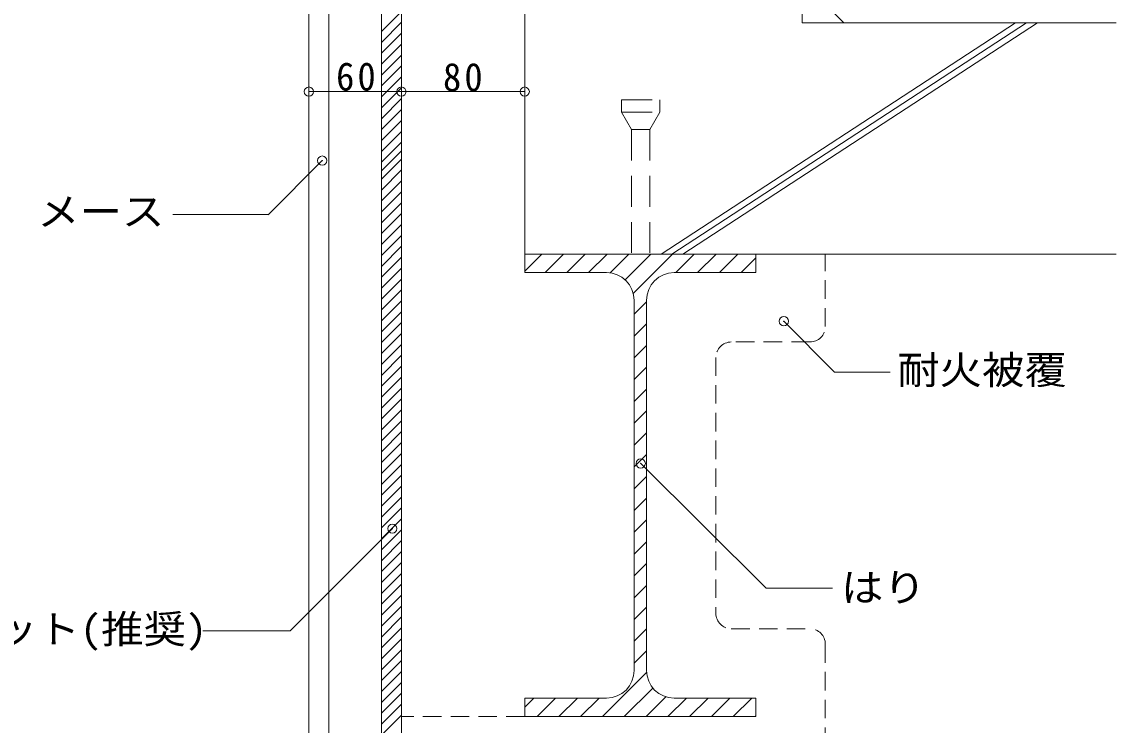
# Model space of a CAD drawing. Units: millimetres on the paper, enlarged 4 times, with parts at other scales. Extents: x -736 to 804, y -554 to 486.
# Drawn here: x 296 to 579.9, y -206 to -23.5 of the extents above; entities that cross this region are included whole.
import ezdxf
from ezdxf.enums import TextEntityAlignment as Align

# ---------------------------------------------------------------- set-up
doc = ezdxf.new("R2010")
doc.units = ezdxf.units.MM
doc.header["$LTSCALE"] = 4
doc.header["$PDMODE"] = 32
doc.header["$PDSIZE"] = 2.4
doc.linetypes.add('DASHED1', pattern=[1.8, 1.2, -0.6])
doc.linetypes.add('DASHED2', pattern=[3, 2, -1])
for name, color, linetype, lineweight in [('0-0_メース', 2, 'Continuous', 18), ('0-1_躯体', 7, 'Continuous', 18), ('0-4_その他資材', 7, 'Continuous', 18), ('0-9_部材名・寸法', 7, 'Continuous', 18)]:
    doc.layers.add(name, color=color, linetype=linetype, lineweight=lineweight)
doc.styles.add('ＭＳ ゴシック', font='')
doc.styles.get('ＭＳ ゴシック').set_extended_font_data('MS Gothic')

msp = doc.modelspace()

# ---------------------------------------------------------------- linework, layer by layer
at = {"layer": '0-0_メース'}
for p, q in [((370.476, -251.191), (370.476, 156.214)), ((375.676, -251.191), (375.676, 156.214)), ((389.276, -251.191), (389.276, 156.214)), ((394.476, -251.191), (394.476, 156.214))]:
    msp.add_line(p, q, dxfattribs=at)
at = {"layer": '0-1_躯体', "color": 3}
for p, q in [((498.476, 155.414), (498.476, -23.786)), ((461.839, -83.786), (553.839, -23.786)), ((464.667, -83.786), (556.668, -23.786)), ((467.497, -83.786), (559.496, -23.786)), ((498.476, -23.786), (579.93, -23.786)), ((426.476, -88.586), (426.476, -83.786)), ((426.476, -83.786), (579.93, -83.786)), ((486.476, -88.586), (486.476, -83.786)), ((447.676, -88.586), (426.476, -88.586)), ((465.276, -88.586), (486.476, -88.586)), ((454.876, -191.786), (454.876, -95.786)), ((458.076, -191.786), (458.076, -95.786)), ((426.476, -203.786), (426.476, -198.986)), ((447.676, -198.986), (426.476, -198.986)), ((465.276, -198.986), (486.476, -198.986)), ((486.476, -203.786), (486.476, -198.986)), ((426.476, -203.786), (486.476, -203.786))]:
    msp.add_line(p, q, dxfattribs=at)
at = {"layer": '0-1_躯体', "linetype": 'DASHED2'}
for p, q in [((451.576, -43.786), (461.576, -43.786)), ((451.576, -43.786), (451.576, -46.986)), ((461.576, -43.786), (461.576, -46.986)), ((451.576, -46.986), (454.176, -51.49)), ((451.576, -46.986), (461.576, -46.986)), ((461.576, -46.986), (458.976, -51.49)), ((454.176, -51.49), (458.976, -51.49)), ((454.176, -51.49), (454.176, -83.786)), ((458.976, -51.49), (458.976, -83.786))]:
    msp.add_line(p, q, dxfattribs=at)
at = {"layer": '0-1_躯体'}
for p, q in [((426.476, -88.192), (430.882, -83.786)), ((431.739, -88.586), (436.539, -83.786)), ((437.395, -88.586), (442.196, -83.786)), ((443.053, -88.586), (447.852, -83.786)), ((448.644, -88.652), (453.509, -83.786)), ((452.506, -90.446), (459.166, -83.786)), ((454.642, -93.967), (464.823, -83.786)), ((465.679, -88.586), (470.48, -83.786)), ((471.337, -88.586), (476.136, -83.786)), ((476.993, -88.586), (481.794, -83.786)), ((482.65, -88.586), (486.476, -84.76)), ((454.876, -99.39), (458.076, -96.19)), ((454.876, -105.047), (458.076, -101.847)), ((454.876, -110.704), (458.076, -107.503)), ((454.876, -116.361), (458.076, -113.16)), ((454.876, -122.018), (458.076, -118.817)), ((454.876, -127.674), (458.076, -124.474)), ((454.876, -133.331), (458.076, -130.131)), ((454.876, -138.988), (458.076, -135.788)), ((454.876, -144.645), (458.076, -141.445)), ((454.876, -150.302), (458.076, -147.102)), ((454.876, -155.959), (458.076, -152.758)), ((454.876, -161.616), (458.076, -158.415)), ((454.876, -167.273), (458.076, -164.072)), ((454.876, -172.929), (458.076, -169.729)), ((454.876, -178.586), (458.076, -175.386)), ((454.876, -184.243), (458.076, -181.043)), ((454.876, -189.9), (458.076, -186.699)), ((446.646, -203.786), (458.097, -192.335)), ((452.303, -203.786), (459.721, -196.368)), ((457.96, -203.786), (463.097, -198.649)), ((426.476, -201.329), (428.819, -198.986)), ((429.675, -203.786), (434.476, -198.986)), ((435.333, -203.786), (440.132, -198.986)), ((440.989, -203.786), (445.789, -198.986)), ((463.617, -203.786), (468.416, -198.986)), ((469.273, -203.786), (474.074, -198.986)), ((474.93, -203.786), (479.73, -198.986)), ((480.587, -203.786), (485.387, -198.986)), ((486.244, -203.786), (486.476, -203.554))]:
    msp.add_line(p, q, dxfattribs=at)
at = {"layer": '0-1_躯体', "color": 3}
msp.add_lwpolyline([(426.476, -83.786), (426.476, 158.214), (495.676, 158.214)], dxfattribs=at)
for centre, start, end in [((447.676, -95.786), 0, 90), ((465.276, -95.786), 90, 180), ((447.676, -191.786), 270, 0), ((465.276, -191.786), 180, 270)]:
    msp.add_arc(centre, 7.2, start, end, dxfattribs=at)
at = {"layer": '0-4_その他資材'}
for p, q in [((389.276, -251.191), (389.276, 156.214)), ((394.477, 156.214), (394.477, -251.191)), ((389.276, -26.028), (394.477, -20.828)), ((389.276, -28.857), (394.477, -23.656)), ((389.276, -31.685), (394.477, -26.485)), ((389.276, -34.513), (394.477, -29.313)), ((389.276, -37.342), (394.477, -32.141)), ((389.276, -40.17), (394.477, -34.97)), ((389.276, -42.999), (394.477, -37.798)), ((389.276, -45.827), (394.477, -40.627)), ((389.276, -48.656), (394.477, -43.455)), ((389.276, -51.484), (394.477, -46.284)), ((389.276, -54.312), (394.477, -49.112)), ((389.276, -57.141), (394.477, -51.94)), ((389.276, -59.969), (394.477, -54.769)), ((389.276, -62.188), (394.477, -56.988)), ((389.276, -64.337), (394.477, -59.136)), ((389.276, -67.165), (394.477, -61.965)), ((389.276, -69.994), (394.477, -64.793)), ((389.276, -72.822), (394.477, -67.622)), ((389.276, -75.651), (394.477, -70.45)), ((389.276, -78.479), (394.477, -73.279)), ((389.276, -81.307), (394.477, -76.107)), ((389.276, -84.136), (394.477, -78.935)), ((389.276, -86.964), (394.477, -81.764)), ((389.276, -89.793), (394.477, -84.592)), ((389.276, -92.621), (394.477, -87.421)), ((389.276, -95.45), (394.477, -90.249)), ((389.276, -98.278), (394.477, -93.078)), ((389.276, -101.106), (394.477, -95.906)), ((389.276, -103.935), (394.477, -98.734)), ((389.276, -106.763), (394.477, -101.563)), ((389.276, -109.592), (394.477, -104.391)), ((389.276, -112.42), (394.477, -107.22)), ((389.276, -115.249), (394.477, -110.048)), ((389.276, -118.077), (394.477, -112.877)), ((389.276, -120.905), (394.477, -115.705)), ((389.276, -123.734), (394.477, -118.533)), ((389.276, -126.562), (394.477, -121.362)), ((389.276, -129.391), (394.477, -124.19)), ((389.276, -132.219), (394.477, -127.019)), ((389.276, -135.048), (394.477, -129.847)), ((389.276, -137.876), (394.477, -132.675)), ((389.276, -140.704), (394.477, -135.504)), ((389.276, -143.533), (394.477, -138.332)), ((389.276, -146.361), (394.477, -141.161)), ((389.276, -149.19), (394.477, -143.989)), ((389.276, -152.018), (394.477, -146.818)), ((389.276, -154.846), (394.477, -149.646)), ((389.276, -157.675), (394.477, -152.474)), ((389.276, -160.503), (394.477, -155.303)), ((389.276, -163.332), (394.477, -158.131)), ((389.276, -166.16), (394.477, -160.96)), ((389.276, -168.989), (394.477, -163.788)), ((389.276, -171.817), (394.477, -166.617)), ((389.276, -174.645), (394.477, -169.445)), ((389.276, -177.474), (394.477, -172.273)), ((389.276, -180.302), (394.477, -175.102)), ((389.276, -183.131), (394.477, -177.93)), ((389.276, -185.959), (394.477, -180.759)), ((389.276, -188.788), (394.477, -183.587)), ((389.276, -191.616), (394.477, -186.416)), ((389.276, -194.444), (394.477, -189.244)), ((389.276, -197.273), (394.477, -192.072)), ((389.276, -200.101), (394.477, -194.901)), ((389.276, -202.93), (394.477, -197.729)), ((389.276, -205.758), (394.477, -200.558)), ((389.276, -208.587), (394.477, -203.386))]:
    msp.add_line(p, q, dxfattribs=at)
at = {"layer": '0-4_その他資材', "color": 2}
for p, q in [((498.476, -12.986), (509.275, -23.786)), ((509.275, -23.786), (579.93, -23.786))]:
    msp.add_line(p, q, dxfattribs=at)
at = {"layer": '0-4_その他資材', "linetype": 'DASHED1'}
for p, q in [((504.476, -102.586), (504.476, -83.786)), ((500.476, -106.586), (480.076, -106.586)), ((476.076, -110.586), (476.076, -176.986)), ((480.076, -180.986), (500.476, -180.986)), ((504.476, -184.986), (504.476, -217.786)), ((426.476, -203.786), (394.476, -203.786))]:
    msp.add_line(p, q, dxfattribs=at)
for centre, start, end in [((500.476, -102.586), 270, 0), ((480.076, -110.586), 90, 180), ((480.076, -176.986), 180, 270), ((500.476, -184.986), 0, 90)]:
    msp.add_arc(centre, 4, start, end, dxfattribs=at)
at = {"layer": '0-9_部材名・寸法'}
for p, q in [((370.476, -41.632), (394.476, -41.632)), ((394.476, -41.632), (426.476, -41.632)), ((373.933, -59.534), (359.903, -73.564)), ((359.898, -73.474), (335.138, -73.474)), ((355.22, -73.474), (354.034, -73.474)), ((493.702, -101.205), (506.881, -114.384)), ((506.881, -114.384), (521.293, -114.384)), ((456.574, -138.102), (489.144, -170.46)), ((392.134, -155.013), (365.627, -181.522)), ((489.144, -170.46), (506.335, -170.46)), ((365.627, -181.522), (342.952, -181.522))]:
    msp.add_line(p, q, dxfattribs=at)
for p in [(370.476, -41.632), (394.476, -41.632), (426.476, -41.632), (373.933, -59.534), (493.702, -101.205), (456.574, -138.102), (392.134, -155.013)]:
    msp.add_point(p, dxfattribs=at)

# ---------------------------------------------------------------- texts
at = {"layer": '0-9_部材名・寸法', "style": 'ＭＳ ゴシック', "width": 1.1}
for s, p in [('メース', (299.969, -78.608)), ('耐火被覆', (523.134, -119.707)), ('はり', (508.545, -176.146)), ('二次防水ガスケット(推奨)', (212.085, -186.953))]:
    msp.add_text(s, height=7.331, dxfattribs=at).set_placement(p, align=Align.BOTTOM_LEFT)
at = {"layer": '0-9_部材名・寸法', "char_height": 7.331, "attachment_point": 7, "style": 'ＭＳ ゴシック'}
for s, insert in [('\\T1.17;\\W0.95;60', (377.531, -41.479)), ('\\T1.17;\\W0.95;80', (405.276, -41.632))]:
    msp.add_mtext(s, dxfattribs=dict(at, insert=insert))

doc.saveas('drawing.dxf')
